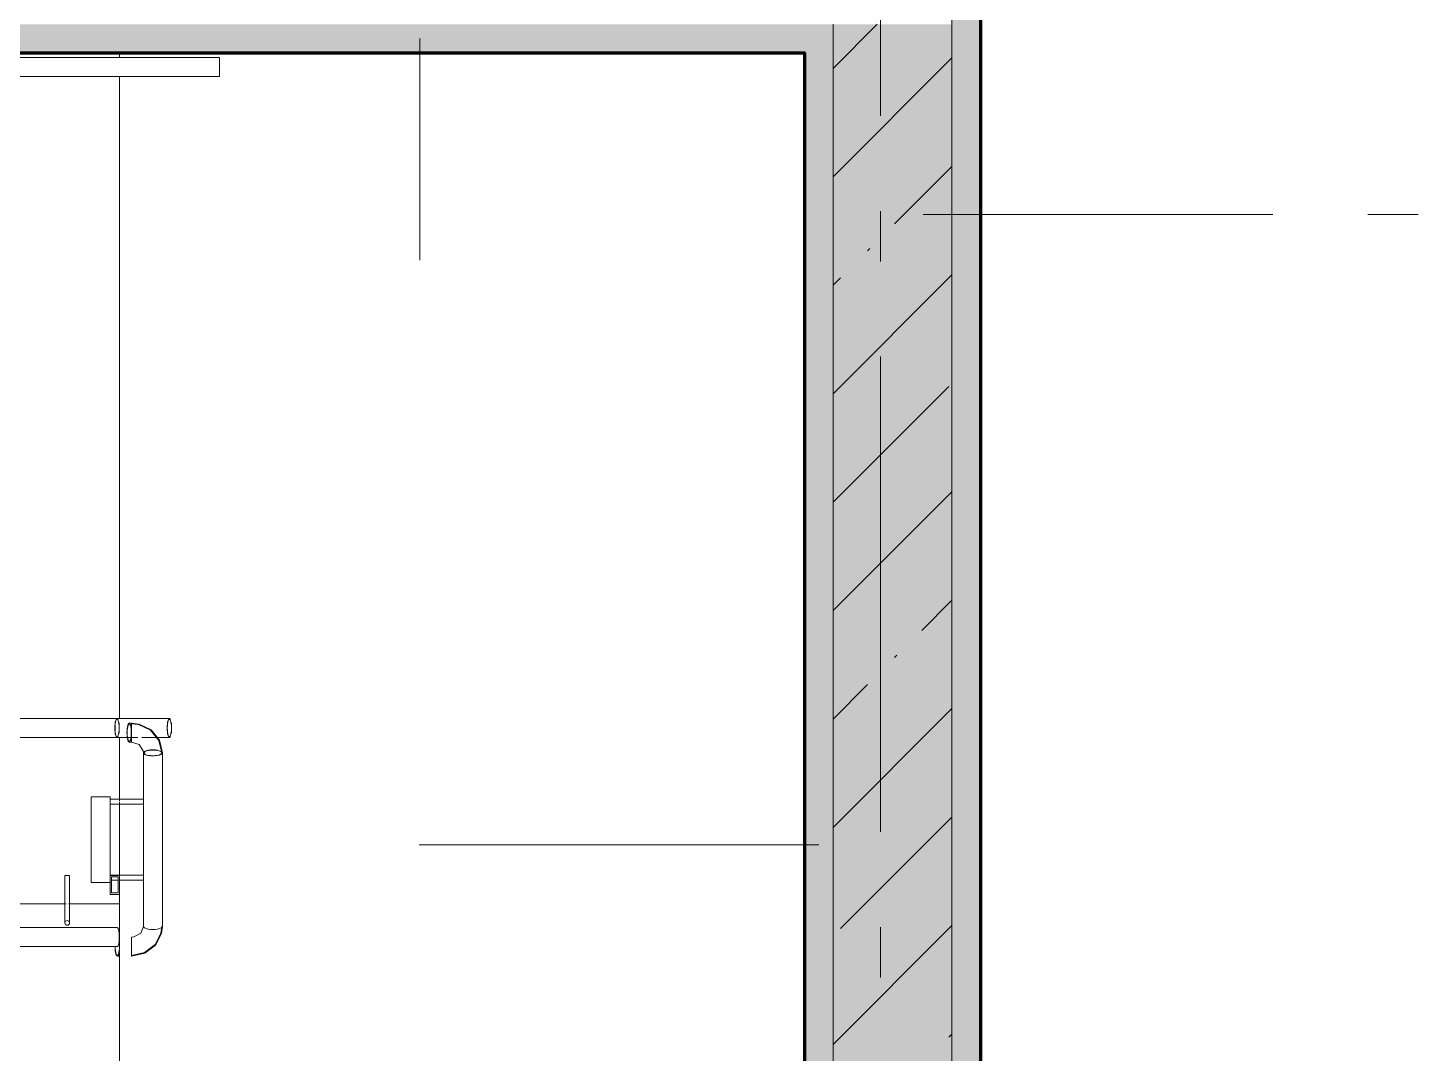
# Model space of a CAD drawing. Header units: millimetres. Extents: x -537608 to 253996, y -217170 to 186033.
# Drawn here: x -278604 to -275681, y -54815 to -52658 of the extents above; entities that cross this region are included whole.
import ezdxf

# ---------------------------------------------------------------- set-up
doc = ezdxf.new("R2010")
doc.units = ezdxf.units.MM
doc.layers.add('16) Лак 1.6м', color=160, linetype='Continuous', lineweight=90)
doc.layers.add('PDF _Геометрия', color=7, linetype='Continuous')
doc.layers.add('PDF _Сплошная заливка', color=7, linetype='Continuous', true_color=0xffffff)

msp = doc.modelspace()

# ---------------------------------------------------------------- hatches: boundary and pattern name
at = {"layer": 'PDF _Сплошная заливка', "true_color": 0x56bc34, "transparency": 33554559}
msp.add_hatch(color=85, dxfattribs=at).paths.add_polyline_path([(-276911.3516, -52710.6693), (-276911.3516, -52650.6707), (-282361.3534, -52650.6707), (-282361.3534, -52710.6693), (-276971.3524, -52710.6693)])

# ---------------------------------------------------------------- linework, layer by layer
at = {"layer": '16) Лак 1.6м'}
msp.add_line((-276601.352, -48300.6672), (-276601.352, -55740.6684), dxfattribs=at)
msp.add_lwpolyline([(-282561.3521, -48610.669), (-282421.3541, -48610.669), (-282421.3541, -52710.6693), (-276971.3524, -52710.6693), (-276971.3524, -55740.6684), (-277251.3527, -55740.6684), (-277251.3527, -55990.6695), (-284451.3533, -55990.6695), (-284451.3533, -48610.669), (-284211.3527, -48610.669)], dxfattribs=at)
at = {"layer": 'PDF _Геометрия', "lineweight": 9}
for p, q in [((-276661.3528, -55740.6684), (-276661.3528, -48300.6672)), ((-276911.3516, -52743.4373), (-276818.583, -52650.6707)), ((-276911.3516, -52650.6707), (-276911.3516, -52710.6693)), ((-276661.3528, -55740.6684), (-276661.3528, -52650.6707)), ((-277779.8535, -52680.67), (-277779.8535, -53146.8191)), ((-278201.3524, -52720.6676), (-282406.3523, -52720.6676)), ((-276971.3524, -52710.6693), (-282361.3534, -52710.6693)), ((-278201.3524, -52760.6694), (-278201.3524, -52720.6676)), ((-276971.3524, -55740.6684), (-276971.3524, -52710.6693)), ((-276911.3516, -52710.6693), (-276911.3516, -55800.6713)), ((-276911.3516, -55800.6713), (-276911.3516, -52710.6693)), ((-276911.3516, -52971.5384), (-276661.3528, -52721.5374)), ((-282406.3523, -52760.6694), (-278201.3524, -52760.6694)), ((-276781.8601, -53070.1437), (-276661.3528, -52949.6343)), ((-276838.8853, -53127.1712), (-276834.1446, -53122.4261)), ((-276911.3516, -53427.7366), (-276661.3528, -53177.7355)), ((-276911.3516, -53199.6353), (-276895.9106, -53184.1943)), ((-276911.3516, -53655.8335), (-276667.8116, -53412.2913)), ((-276911.3516, -53883.9304), (-276661.3528, -53633.9336)), ((-276724.8369, -53925.5126), (-276661.3528, -53862.0306)), ((-276781.8601, -53982.54), (-276777.1193, -53977.7992)), ((-276911.3516, -54112.0316), (-276838.8853, -54039.5632)), ((-276911.3516, -54340.1285), (-276661.3528, -54090.1275)), ((-278416.6307, -54110.671), (-282306.0742, -54110.671)), ((-278421.3521, -54130.6676), (-278421.2337, -54126.2196)), ((-278421.2337, -54135.1199), (-278421.3521, -54130.6676)), ((-278421.2337, -54126.2196), (-278420.8849, -54121.9912)), ((-278420.8849, -54139.3483), (-278421.2337, -54135.1199)), ((-278420.872, -54126.2411), (-278420.999, -54130.6676)), ((-278420.999, -54130.6676), (-278420.872, -54135.0984)), ((-278420.8849, -54121.9912), (-278420.323, -54118.1977)), ((-278420.4974, -54122.073), (-278420.872, -54126.2411)), ((-278420.872, -54135.0984), (-278420.4974, -54139.2665)), ((-278419.8989, -54118.4001), (-278420.4974, -54122.073)), ((-278420.323, -54118.1977), (-278419.5738, -54115.0328)), ((-278419.1108, -54115.4462), (-278419.8989, -54118.4001)), ((-278419.5738, -54115.0328), (-278418.6803, -54112.6517)), ((-278418.6803, -54112.6517), (-278417.6813, -54111.1704)), ((-278417.1581, -54112.3029), (-278418.1786, -54113.3708)), ((-278417.6813, -54111.1704), (-278416.6307, -54110.671)), ((-278416.6307, -54112.1694), (-278417.1581, -54112.3029)), ((-278306.6297, -54110.671), (-278416.6307, -54110.671)), ((-278416.6307, -54110.671), (-278415.5801, -54111.1704)), ((-278416.1054, -54112.3029), (-278416.6307, -54112.1694)), ((-278415.0827, -54113.3708), (-278416.1054, -54112.3029)), ((-278415.5801, -54111.1704), (-278414.5832, -54112.6517)), ((-278414.1505, -54115.4462), (-278415.0827, -54113.3708)), ((-278413.3624, -54118.4001), (-278414.1505, -54115.4462)), ((-278412.764, -54122.073), (-278413.3624, -54118.4001)), ((-278412.9405, -54118.1977), (-278412.3764, -54121.9912)), ((-278412.3915, -54126.2411), (-278412.764, -54122.073)), ((-278412.764, -54139.2665), (-278412.3915, -54135.0984)), ((-278412.2644, -54130.6676), (-278412.3915, -54126.2411)), ((-278412.3915, -54135.0984), (-278412.2644, -54130.6676)), ((-278412.3764, -54121.9912), (-278412.0276, -54126.2196)), ((-278412.0276, -54135.1199), (-278412.3764, -54139.3483)), ((-278412.0276, -54126.2196), (-278411.9092, -54130.6676)), ((-278411.9092, -54130.6676), (-278412.0276, -54135.1199)), ((-278395.7944, -54140.6099), (-278395.6759, -54136.1576)), ((-278395.6759, -54136.1576), (-278395.3272, -54131.9335)), ((-278395.3143, -54136.1835), (-278395.4413, -54140.6099)), ((-278395.3272, -54131.9335), (-278394.7653, -54128.14)), ((-278394.9396, -54132.011), (-278395.3143, -54136.1835)), ((-278394.3433, -54128.3424), (-278394.9396, -54132.011)), ((-278394.7653, -54128.14), (-278394.0182, -54124.9752)), ((-278393.5553, -54125.3842), (-278394.3433, -54128.3424)), ((-278394.0182, -54124.9752), (-278393.1226, -54122.5897)), ((-278392.6231, -54123.3131), (-278393.5553, -54125.3842)), ((-278393.1226, -54122.5897), (-278392.1235, -54121.1128)), ((-278391.6004, -54122.2452), (-278392.6231, -54123.3131)), ((-278392.1235, -54121.1128), (-278391.0729, -54120.609)), ((-278391.0729, -54122.1117), (-278391.6004, -54122.2452)), ((-278386.3515, -54120.609), (-278391.0729, -54120.609)), ((-278391.0729, -54120.609), (-278390.0223, -54121.1128)), ((-278390.5476, -54122.2452), (-278391.0729, -54122.1117)), ((-278389.525, -54123.3131), (-278390.5476, -54122.2452)), ((-278390.0223, -54121.1128), (-278389.0255, -54122.5897)), ((-278388.5928, -54125.3842), (-278389.525, -54123.3131)), ((-278389.0255, -54122.5897), (-278388.1298, -54124.9752)), ((-278387.8047, -54128.3424), (-278388.5928, -54125.3842)), ((-278388.1298, -54124.9752), (-278387.3828, -54128.14)), ((-278387.2062, -54132.011), (-278387.8047, -54128.3424)), ((-278387.3828, -54128.14), (-278386.8187, -54131.9335)), ((-278386.8338, -54136.1835), (-278387.2062, -54132.011)), ((-278386.7067, -54140.6099), (-278386.8338, -54136.1835)), ((-278386.8187, -54131.9335), (-278386.4699, -54136.1576)), ((-278386.4699, -54136.1576), (-278386.3515, -54140.6099)), ((-278370.5014, -54122.4993), (-278386.3515, -54120.609)), ((-278386.3515, -54121.2936), (-278386.3515, -54120.609)), ((-278386.3515, -54120.609), (-278386.3515, -54121.2936)), ((-278386.3515, -54120.652), (-278386.3515, -54120.6133)), ((-278386.3515, -54120.6133), (-278386.3515, -54120.9922)), ((-278386.3515, -54121.6769), (-278386.3515, -54120.652)), ((-278386.3515, -54120.9922), (-278386.3515, -54122.6629)), ((-278386.3515, -54123.2916), (-278386.3515, -54121.2936)), ((-278386.3515, -54121.2936), (-278386.3515, -54123.2916)), ((-278386.3515, -54123.5887), (-278386.3515, -54121.6769)), ((-278371.8428, -54123.7264), (-278386.3515, -54122.1117)), ((-278386.3515, -54122.4605), (-278386.3515, -54122.1117)), ((-278386.3515, -54122.1117), (-278386.3515, -54122.1505)), ((-278386.3515, -54122.7404), (-278386.3515, -54122.1117)), ((-278386.3515, -54122.1117), (-278386.3515, -54122.7404)), ((-278386.3515, -54122.1505), (-278386.3515, -54123.0978)), ((-278386.3515, -54124.0107), (-278386.3515, -54122.4605)), ((-278386.3515, -54122.6629), (-278386.3515, -54125.5608)), ((-278386.3515, -54124.5876), (-278386.3515, -54122.7404)), ((-278386.3515, -54122.7404), (-278386.3515, -54124.5876)), ((-278386.3515, -54123.0978), (-278386.3515, -54125.2379)), ((-278386.3515, -54126.4693), (-278386.3515, -54123.2916)), ((-278386.3515, -54123.2916), (-278386.3515, -54126.4693)), ((-278386.3515, -54126.3488), (-278386.3515, -54123.5887)), ((-278386.3515, -54126.689), (-278386.3515, -54124.0107)), ((-278386.3515, -54127.5286), (-278386.3515, -54124.5876)), ((-278386.3515, -54124.5876), (-278386.3515, -54127.5286)), ((-278386.3515, -54125.2379), (-278386.3515, -54128.4242)), ((-278386.3515, -54125.5608), (-278386.3515, -54129.4834)), ((-278386.3515, -54129.8279), (-278386.3515, -54126.3488)), ((-278386.3515, -54130.6116), (-278386.3515, -54126.4693)), ((-278386.3515, -54126.4693), (-278386.3515, -54130.6116)), ((-278386.3515, -54130.3188), (-278386.3515, -54126.689)), ((-278386.3515, -54131.3609), (-278386.3515, -54127.5286)), ((-278386.3515, -54127.5286), (-278386.3515, -54131.3609)), ((-278386.3515, -54128.4242), (-278386.3515, -54132.4416)), ((-278386.3515, -54129.4834), (-278386.3515, -54134.164)), ((-278386.3515, -54133.8453), (-278386.3515, -54129.8279)), ((-278386.3515, -54134.6462), (-278386.3515, -54130.3188)), ((-278386.3515, -54135.4342), (-278386.3515, -54130.6116)), ((-278386.3515, -54130.6116), (-278386.3515, -54135.4342)), ((-278386.3515, -54135.8218), (-278386.3515, -54131.3609)), ((-278386.3515, -54131.3609), (-278386.3515, -54135.8218)), ((-278386.3515, -54132.4416), (-278386.3515, -54137.0188)), ((-278386.3515, -54138.1986), (-278386.3515, -54133.8453)), ((-278386.3515, -54134.164), (-278386.3515, -54138.5431)), ((-278386.3515, -54139.3827), (-278386.3515, -54134.6462)), ((-278386.3515, -54140.6099), (-278386.3515, -54135.4342)), ((-278386.3515, -54135.4342), (-278386.3515, -54140.6099)), ((-278386.3515, -54140.6099), (-278386.3515, -54135.8218)), ((-278386.3515, -54135.8218), (-278386.3515, -54140.6099)), ((-278386.3515, -54137.0188), (-278386.3515, -54141.8371)), ((-278386.3515, -54142.6768), (-278386.3515, -54138.1986)), ((-278346.5369, -54135.6064), (-278371.8428, -54123.7264)), ((-278345.0665, -54134.8529), (-278370.5014, -54122.4993)), ((-278329.1001, -54156.7743), (-278346.5369, -54135.6064)), ((-278327.6017, -54156.4212), (-278345.0665, -54134.8529)), ((-278311.3512, -54130.6676), (-278311.2328, -54126.2196)), ((-278311.2328, -54135.1199), (-278311.3512, -54130.6676)), ((-278311.2328, -54126.2196), (-278310.884, -54121.9912)), ((-278310.884, -54139.3483), (-278311.2328, -54135.1199)), ((-278310.8711, -54126.2411), (-278310.9981, -54130.6676)), ((-278310.9981, -54130.6676), (-278310.8711, -54135.0984)), ((-278310.884, -54121.9912), (-278310.3221, -54118.1977)), ((-278310.4987, -54122.073), (-278310.8711, -54126.2411)), ((-278310.8711, -54135.0984), (-278310.4987, -54139.2665)), ((-278309.9001, -54118.4001), (-278310.4987, -54122.073)), ((-278310.3221, -54118.1977), (-278309.575, -54115.0328)), ((-278309.1121, -54115.4462), (-278309.9001, -54118.4001)), ((-278309.575, -54115.0328), (-278308.6794, -54112.6517)), ((-278308.6794, -54112.6517), (-278307.6804, -54111.1704)), ((-278307.1572, -54112.3029), (-278308.1799, -54113.3708)), ((-278307.6804, -54111.1704), (-278306.6297, -54110.671)), ((-278306.6297, -54112.1694), (-278307.1572, -54112.3029)), ((-278306.6297, -54110.671), (-278305.5791, -54111.1704)), ((-278306.1044, -54112.3029), (-278306.6297, -54112.1694)), ((-278305.0818, -54113.3708), (-278306.1044, -54112.3029)), ((-278305.5791, -54111.1704), (-278304.5823, -54112.6517)), ((-278304.1495, -54115.4462), (-278305.0818, -54113.3708)), ((-278303.3616, -54118.4001), (-278304.1495, -54115.4462)), ((-278302.7631, -54122.073), (-278303.3616, -54118.4001)), ((-278302.9396, -54118.1977), (-278302.3777, -54121.9912)), ((-278302.3906, -54126.2411), (-278302.7631, -54122.073)), ((-278302.7631, -54139.2665), (-278302.3906, -54135.0984)), ((-278302.2636, -54130.6676), (-278302.3906, -54126.2411)), ((-278302.3906, -54135.0984), (-278302.2636, -54130.6676)), ((-278302.3777, -54121.9912), (-278302.0268, -54126.2196)), ((-278302.0268, -54135.1199), (-278302.3777, -54139.3483)), ((-278302.0268, -54126.2196), (-278301.9083, -54130.6676)), ((-278301.9083, -54130.6676), (-278302.0268, -54135.1199)), ((-282306.0742, -54150.6685), (-278416.6307, -54150.6685)), ((-278420.323, -54143.1375), (-278420.8849, -54139.3483)), ((-278420.4974, -54139.2665), (-278419.8989, -54142.9394)), ((-278419.5738, -54146.3067), (-278420.323, -54143.1375)), ((-278419.8989, -54142.9394), (-278419.1108, -54145.8933)), ((-278418.6803, -54148.6878), (-278419.5738, -54146.3067)), ((-278417.6813, -54150.169), (-278418.6803, -54148.6878)), ((-278418.1786, -54147.9687), (-278417.1581, -54149.0366)), ((-278416.6307, -54150.6685), (-278417.6813, -54150.169)), ((-278417.1581, -54149.0366), (-278416.6307, -54149.1701)), ((-278416.6307, -54149.1701), (-278416.1054, -54149.0366)), ((-278415.5801, -54150.169), (-278416.6307, -54150.6685)), ((-278416.6307, -54150.6685), (-278373.0979, -54150.6685)), ((-278416.1054, -54149.0366), (-278415.0827, -54147.9687)), ((-278414.5832, -54148.6878), (-278415.5801, -54150.169)), ((-278415.0827, -54147.9687), (-278414.1505, -54145.8933)), ((-278414.1505, -54145.8933), (-278413.3624, -54142.9394)), ((-278413.3624, -54142.9394), (-278412.764, -54139.2665)), ((-278412.3764, -54139.3483), (-278412.9405, -54143.1375)), ((-278395.6759, -54145.0623), (-278395.7944, -54140.6099)), ((-278395.3272, -54149.2863), (-278395.6759, -54145.0623)), ((-278395.4413, -54140.6099), (-278395.3143, -54145.0364)), ((-278394.7653, -54153.0798), (-278395.3272, -54149.2863)), ((-278395.3143, -54145.0364), (-278394.9396, -54149.2088)), ((-278394.9396, -54149.2088), (-278394.3433, -54152.8774)), ((-278394.0182, -54156.2447), (-278394.7653, -54153.0798)), ((-278394.3433, -54152.8774), (-278393.5553, -54155.8356)), ((-278393.1226, -54158.6301), (-278394.0182, -54156.2447)), ((-278393.5553, -54155.8356), (-278392.6231, -54157.9067)), ((-278392.1235, -54160.1071), (-278393.1226, -54158.6301)), ((-278392.6231, -54157.9067), (-278391.6004, -54158.9746)), ((-278391.0729, -54160.6108), (-278392.1235, -54160.1071)), ((-278391.6004, -54158.9746), (-278391.0729, -54159.1081)), ((-278391.0729, -54159.1081), (-278390.5476, -54158.9746)), ((-278390.0223, -54160.1071), (-278391.0729, -54160.6108)), ((-278391.0729, -54160.6108), (-278386.3515, -54160.6108)), ((-278390.5476, -54158.9746), (-278389.525, -54157.9067)), ((-278389.0255, -54158.6301), (-278390.0223, -54160.1071)), ((-278389.525, -54157.9067), (-278388.5928, -54155.8356)), ((-278388.1298, -54156.2447), (-278389.0255, -54158.6301)), ((-278388.5928, -54155.8356), (-278387.8047, -54152.8774)), ((-278387.3828, -54153.0798), (-278388.1298, -54156.2447)), ((-278387.8047, -54152.8774), (-278387.2062, -54149.2088)), ((-278386.8187, -54149.2863), (-278387.3828, -54153.0798)), ((-278387.2062, -54149.2088), (-278386.8338, -54145.0364)), ((-278386.8338, -54145.0364), (-278386.7067, -54140.6099)), ((-278386.4699, -54145.0623), (-278386.8187, -54149.2863)), ((-278386.3515, -54140.6099), (-278386.4699, -54145.0623)), ((-278386.3515, -54138.5431), (-278386.3515, -54143.0212)), ((-278386.3515, -54144.2054), (-278386.3515, -54139.3827)), ((-278386.3515, -54140.6099), (-278386.3515, -54145.7856)), ((-278386.3515, -54145.7856), (-278386.3515, -54140.6099)), ((-278386.3515, -54140.6099), (-278386.3515, -54145.3981)), ((-278386.3515, -54145.3981), (-278386.3515, -54140.6099)), ((-278386.3515, -54141.8371), (-278386.3515, -54146.5736)), ((-278386.3515, -54147.0559), (-278386.3515, -54142.6768)), ((-278386.3515, -54143.0212), (-278386.3515, -54147.3745)), ((-278386.3515, -54148.7782), (-278386.3515, -54144.2054)), ((-278386.3515, -54145.3981), (-278386.3515, -54149.859)), ((-278386.3515, -54149.859), (-278386.3515, -54145.3981)), ((-278386.3515, -54145.7856), (-278386.3515, -54150.6083)), ((-278386.3515, -54150.6083), (-278386.3515, -54145.7856)), ((-278386.3515, -54146.5736), (-278386.3515, -54150.901)), ((-278386.3515, -54151.7364), (-278386.3515, -54147.0559)), ((-278386.3515, -54147.3745), (-278386.3515, -54151.3919)), ((-278386.3515, -54152.7957), (-278386.3515, -54148.7782)), ((-278386.3515, -54149.859), (-278386.3515, -54153.6913)), ((-278386.3515, -54153.6913), (-278386.3515, -54149.859)), ((-278386.3515, -54150.6083), (-278386.3515, -54154.7506)), ((-278386.3515, -54154.7506), (-278386.3515, -54150.6083)), ((-278386.3515, -54150.901), (-278386.3515, -54154.5309)), ((-278386.3515, -54151.3919), (-278386.3515, -54154.8711)), ((-278386.3515, -54155.6591), (-278386.3515, -54151.7364)), ((-278386.3515, -54155.982), (-278386.3515, -54152.7957)), ((-278386.3515, -54153.6913), (-278386.3515, -54156.6322)), ((-278386.3515, -54156.6322), (-278386.3515, -54153.6913)), ((-278386.3515, -54154.5309), (-278386.3515, -54157.2092)), ((-278386.3515, -54154.7506), (-278386.3515, -54157.9326)), ((-278386.3515, -54157.9326), (-278386.3515, -54154.7506)), ((-278386.3515, -54154.8711), (-278386.3515, -54157.6312)), ((-278386.3515, -54158.557), (-278386.3515, -54155.6591)), ((-278386.3515, -54158.122), (-278386.3515, -54155.982)), ((-278386.3515, -54156.6322), (-278386.3515, -54158.4794)), ((-278386.3515, -54158.4794), (-278386.3515, -54156.6322)), ((-278386.3515, -54157.2092), (-278386.3515, -54158.7593)), ((-278386.3515, -54157.6312), (-278386.3515, -54159.543)), ((-278386.3515, -54157.9326), (-278386.3515, -54159.9305)), ((-278386.3515, -54159.9305), (-278386.3515, -54157.9326)), ((-278386.3515, -54159.0694), (-278386.3515, -54158.122)), ((-278386.3515, -54158.4794), (-278386.3515, -54159.1081)), ((-278386.3515, -54159.1081), (-278386.3515, -54158.4794)), ((-278386.3515, -54160.2276), (-278386.3515, -54158.557)), ((-278386.3515, -54158.7593), (-278386.3515, -54159.1081)), ((-278386.3515, -54159.1081), (-278386.3515, -54159.0694)), ((-278386.3515, -54159.543), (-278386.3515, -54160.5678)), ((-278386.3515, -54159.9305), (-278386.3515, -54160.6108)), ((-278386.3515, -54160.6108), (-278386.3515, -54159.9305)), ((-278386.3515, -54160.6108), (-278386.3515, -54160.2276)), ((-278386.3515, -54160.5678), (-278386.3515, -54160.6108)), ((-278386.3515, -54160.6108), (-278370.452, -54165.7866)), ((-278370.452, -54165.7866), (-278361.8789, -54178.6052)), ((-278364.3268, -54150.6685), (-278306.6297, -54150.6685)), ((-278322.8522, -54183.2083), (-278329.1001, -54156.7743)), ((-278321.3517, -54183.2083), (-278327.6017, -54156.4212)), ((-278310.3221, -54143.1375), (-278310.884, -54139.3483)), ((-278310.4987, -54139.2665), (-278309.9001, -54142.9394)), ((-278309.575, -54146.3067), (-278310.3221, -54143.1375)), ((-278309.9001, -54142.9394), (-278309.1121, -54145.8933)), ((-278308.6794, -54148.6878), (-278309.575, -54146.3067)), ((-278307.6804, -54150.169), (-278308.6794, -54148.6878)), ((-278308.1799, -54147.9687), (-278307.1572, -54149.0366)), ((-278306.6297, -54150.6685), (-278307.6804, -54150.169)), ((-278307.1572, -54149.0366), (-278306.6297, -54149.1701)), ((-278306.6297, -54149.1701), (-278306.1044, -54149.0366)), ((-278305.5791, -54150.169), (-278306.6297, -54150.6685)), ((-278306.1044, -54149.0366), (-278305.0818, -54147.9687)), ((-278304.5823, -54148.6878), (-278305.5791, -54150.169)), ((-278305.0818, -54147.9687), (-278304.1495, -54145.8933)), ((-278304.1495, -54145.8933), (-278303.3616, -54142.9394)), ((-278303.3616, -54142.9394), (-278302.7631, -54139.2665)), ((-278302.3777, -54139.3483), (-278302.9396, -54143.1375)), ((-278361.8789, -54178.6052), (-278361.3514, -54183.2083)), ((-278361.3514, -54183.2083), (-278360.6711, -54181.5419)), ((-278361.3514, -54183.2083), (-278361.3514, -54548.0996)), ((-278360.6711, -54184.879), (-278361.3514, -54183.2083)), ((-278360.6711, -54181.5419), (-278358.6731, -54179.9875)), ((-278358.6731, -54186.4334), (-278360.6711, -54184.879)), ((-278359.2221, -54181.6667), (-278359.853, -54183.2083)), ((-278359.853, -54183.2083), (-278359.2221, -54181.6667)), ((-278359.853, -54183.2083), (-278359.2221, -54184.7541)), ((-278359.2221, -54184.7541), (-278359.853, -54183.2083)), ((-278357.3727, -54180.2286), (-278359.2221, -54181.6667)), ((-278359.2221, -54181.6667), (-278357.3727, -54180.2286)), ((-278359.2221, -54184.7541), (-278357.3727, -54186.1923)), ((-278357.3727, -54186.1923), (-278359.2221, -54184.7541)), ((-278355.4932, -54187.7682), (-278358.6731, -54186.4334)), ((-278354.434, -54178.9928), (-278357.3727, -54180.2286)), ((-278357.3727, -54180.2286), (-278354.434, -54178.9928)), ((-278351.3531, -54188.7931), (-278355.4932, -54187.7682)), ((-278350.6017, -54178.0455), (-278354.434, -54178.9928)), ((-278354.434, -54178.9928), (-278350.6017, -54178.0455)), ((-278351.3531, -54177.6278), (-278346.5283, -54176.9819)), ((-278346.5283, -54189.4346), (-278351.3531, -54188.7931)), ((-278346.1408, -54177.4513), (-278350.6017, -54178.0455)), ((-278350.6017, -54178.0455), (-278346.1408, -54177.4513)), ((-278346.1408, -54188.9696), (-278350.6017, -54188.3711)), ((-278350.6017, -54188.3711), (-278346.1408, -54188.9696)), ((-278346.5283, -54176.9819), (-278341.3526, -54176.7623)), ((-278341.3526, -54189.6543), (-278346.5283, -54189.4346)), ((-278341.3526, -54177.2489), (-278346.1408, -54177.4513)), ((-278346.1408, -54177.4513), (-278341.3526, -54177.2489)), ((-278341.3526, -54189.172), (-278346.1408, -54188.9696)), ((-278346.1408, -54188.9696), (-278341.3526, -54189.172)), ((-278341.3526, -54176.7623), (-278336.1747, -54176.9819)), ((-278336.1747, -54176.9819), (-278341.3526, -54176.7623)), ((-278336.5644, -54177.4513), (-278341.3526, -54177.2489)), ((-278341.3526, -54177.2489), (-278336.5644, -54177.4513)), ((-278336.5644, -54188.9696), (-278341.3526, -54189.172)), ((-278341.3526, -54189.172), (-278336.5644, -54188.9696)), ((-278332.1014, -54178.0455), (-278336.5644, -54177.4513)), ((-278336.5644, -54177.4513), (-278332.1014, -54178.0455)), ((-278332.1014, -54188.3711), (-278336.5644, -54188.9696)), ((-278336.5644, -54188.9696), (-278332.1014, -54188.3711)), ((-278336.1747, -54176.9819), (-278331.3522, -54177.6278)), ((-278331.3522, -54177.6278), (-278336.1747, -54176.9819)), ((-278328.2712, -54178.9928), (-278332.1014, -54178.0455)), ((-278332.1014, -54178.0455), (-278328.2712, -54178.9928)), ((-278328.2712, -54187.4237), (-278332.1014, -54188.3711)), ((-278332.1014, -54188.3711), (-278328.2712, -54187.4237)), ((-278325.3303, -54180.2286), (-278328.2712, -54178.9928)), ((-278328.2712, -54178.9928), (-278325.3303, -54180.2286)), ((-278325.3303, -54186.1923), (-278328.2712, -54187.4237)), ((-278328.2712, -54187.4237), (-278325.3303, -54186.1923)), ((-278323.4831, -54181.6667), (-278325.3303, -54180.2286)), ((-278325.3303, -54180.2286), (-278323.4831, -54181.6667)), ((-278323.4831, -54184.7541), (-278325.3303, -54186.1923)), ((-278325.3303, -54186.1923), (-278323.4831, -54184.7541)), ((-278324.0321, -54179.9875), (-278322.0342, -54181.5419)), ((-278322.8522, -54183.2083), (-278323.4831, -54181.6667)), ((-278323.4831, -54181.6667), (-278322.8522, -54183.2083)), ((-278322.8522, -54183.2083), (-278323.4831, -54184.7541)), ((-278323.4831, -54184.7541), (-278322.8522, -54183.2083)), ((-278322.0342, -54181.5419), (-278321.3517, -54183.2083)), ((-278321.3517, -54548.0996), (-278321.3517, -54183.2083)), ((-278471.3523, -54455.656), (-278471.3523, -54275.6562)), ((-278471.3523, -54275.6562), (-278431.3525, -54275.6562)), ((-278431.3525, -54275.6562), (-278431.3525, -54455.656)), ((-278366.3527, -54280.6553), (-278431.3525, -54280.6553)), ((-278360.6711, -54280.6553), (-278366.3527, -54280.6553)), ((-278431.3525, -54290.6536), (-278366.3527, -54290.6536)), ((-278366.3527, -54290.6536), (-278362.8176, -54290.6536)), ((-276895.9106, -54552.7844), (-276661.3528, -54318.2286)), ((-276941.3509, -54376.591), (-277781.3089, -54376.591)), ((-278526.3516, -54440.6715), (-278526.3516, -54515.6675)), ((-278526.1816, -54440.6715), (-278526.3516, -54440.6715)), ((-278526.3516, -54440.6715), (-278526.1816, -54440.6715)), ((-278525.6821, -54440.6715), (-278526.1816, -54440.6715)), ((-278526.1816, -54440.6715), (-278525.6821, -54440.6715)), ((-278524.8876, -54440.6715), (-278525.6821, -54440.6715)), ((-278525.6821, -54440.6715), (-278524.8876, -54440.6715)), ((-278524.8876, -54440.6715), (-278523.8521, -54440.6715)), ((-278523.8521, -54440.6715), (-278522.6465, -54440.6715)), ((-278522.6465, -54440.6715), (-278521.3525, -54440.6715)), ((-278521.3525, -54440.6715), (-278520.0586, -54440.6715)), ((-278520.0586, -54440.6715), (-278518.853, -54440.6715)), ((-278518.853, -54440.6715), (-278517.8174, -54440.6715)), ((-278517.8174, -54440.6715), (-278517.0229, -54440.6715)), ((-278517.0229, -54440.6715), (-278517.8174, -54440.6715)), ((-278517.0229, -54440.6715), (-278516.5235, -54440.6715)), ((-278516.5235, -54440.6715), (-278517.0229, -54440.6715)), ((-278516.5235, -54440.6715), (-278516.3512, -54440.6715)), ((-278516.3512, -54440.6715), (-278516.5235, -54440.6715)), ((-278516.3512, -54515.6675), (-278516.3512, -54440.6715)), ((-278431.3525, -54455.656), (-278471.3523, -54455.656)), ((-278366.3527, -54440.6543), (-278431.3525, -54440.6543)), ((-278431.3525, -54440.6715), (-278426.6311, -54440.6715)), ((-278428.3514, -54450.6526), (-278414.3528, -54450.6526)), ((-278412.1612, -54450.6526), (-278366.3527, -54450.6526)), ((-278360.0704, -54440.6543), (-278366.3527, -54440.6543)), ((-278366.3527, -54450.6526), (-278362.8176, -54450.6526)), ((-278426.6311, -54480.6691), (-278431.3525, -54480.6691)), ((-278526.3516, -54515.6675), (-278526.3516, -54519.2026)), ((-278516.3512, -54532.0515), (-278516.3512, -54515.6675)), ((-278526.3516, -54519.2026), (-278526.3516, -54534.5576)), ((-278526.3516, -54534.5576), (-278526.3516, -54540.6676)), ((-278516.3512, -54540.4178), (-278516.3512, -54532.0515)), ((-278516.3512, -54540.6676), (-278516.3512, -54540.4178)), ((-276911.3516, -54796.3267), (-276661.3528, -54546.3256)), ((-278416.6307, -54550.6702), (-282306.0742, -54550.6702)), ((-278415.5801, -54551.1697), (-278416.6307, -54550.6702)), ((-278414.5832, -54552.6509), (-278415.5801, -54551.1697)), ((-278413.6876, -54555.0321), (-278414.5832, -54552.6509)), ((-278412.9405, -54558.2013), (-278413.6876, -54555.0321)), ((-278412.3764, -54561.9905), (-278412.9405, -54558.2013)), ((-278412.0276, -54566.2189), (-278412.3764, -54561.9905)), ((-278412.3764, -54579.3476), (-278412.0276, -54575.1192)), ((-278411.9092, -54570.6712), (-278412.0276, -54566.2189)), ((-278412.0276, -54575.1192), (-278411.9092, -54570.6712)), ((-278411.3581, -54571.3816), (-278411.3581, -54570.7013)), ((-278411.3581, -54570.7013), (-278411.3581, -54571.2008)), ((-278411.3581, -54571.2008), (-278411.3581, -54572.6821)), ((-278411.3581, -54573.3796), (-278411.3581, -54571.3816)), ((-278411.3581, -54572.8284), (-278411.3581, -54572.1998)), ((-278411.3581, -54572.1998), (-278411.3581, -54572.8284)), ((-278411.3581, -54572.6821), (-278411.3581, -54575.0632)), ((-278411.3581, -54574.6757), (-278411.3581, -54572.8284)), ((-278411.3581, -54572.8284), (-278411.3581, -54574.6757)), ((-278411.3581, -54576.5574), (-278411.3581, -54573.3796)), ((-278411.3581, -54577.6166), (-278411.3581, -54574.6757)), ((-278411.3581, -54574.6757), (-278411.3581, -54577.6166)), ((-278411.3581, -54575.0632), (-278411.3581, -54578.228)), ((-278411.3581, -54580.6996), (-278411.3581, -54576.5574)), ((-278381.0918, -54570.189), (-278386.3515, -54570.7013)), ((-278386.3515, -54570.7444), (-278386.3515, -54570.7013)), ((-278386.3515, -54570.7013), (-278386.3515, -54571.0803)), ((-278386.3515, -54571.7649), (-278386.3515, -54570.7444)), ((-278386.3515, -54571.0803), (-278386.3515, -54572.7552)), ((-278386.3515, -54573.6767), (-278386.3515, -54571.7649)), ((-278386.3515, -54572.5529), (-278386.3515, -54572.1998)), ((-278386.3515, -54572.1998), (-278386.3515, -54572.2385)), ((-278386.3515, -54572.2385), (-278386.3515, -54573.1858)), ((-278386.3515, -54574.0987), (-278386.3515, -54572.5529)), ((-278386.3515, -54572.7552), (-278386.3515, -54575.6488)), ((-278386.3515, -54573.1858), (-278386.3515, -54575.3258)), ((-278386.3515, -54576.4411), (-278386.3515, -54573.6767)), ((-278386.3515, -54576.7812), (-278386.3515, -54574.0987)), ((-278386.3515, -54575.3258), (-278386.3515, -54578.5122)), ((-278386.3515, -54575.6488), (-278386.3515, -54579.5715)), ((-278386.3515, -54579.916), (-278386.3515, -54576.4411)), ((-278386.3515, -54580.4068), (-278386.3515, -54576.7812)), ((-278366.8501, -54562.2187), (-278381.0918, -54570.189)), ((-278361.3514, -54548.0996), (-278366.8501, -54562.2187)), ((-278361.3514, -54548.0996), (-278360.6711, -54549.7703)), ((-278360.6711, -54549.7703), (-278361.3514, -54548.0996)), ((-278360.6711, -54549.7703), (-278358.6731, -54551.3248)), ((-278358.6731, -54551.3248), (-278360.6711, -54549.7703)), ((-278358.6731, -54551.3248), (-278355.4932, -54552.6595)), ((-278355.4932, -54552.6595), (-278358.6731, -54551.3248)), ((-278355.4932, -54552.6595), (-278351.3531, -54553.6801)), ((-278351.3531, -54553.6801), (-278355.4932, -54552.6595)), ((-278351.3531, -54553.6801), (-278346.5283, -54554.326)), ((-278346.5283, -54554.326), (-278351.3531, -54553.6801)), ((-278346.5283, -54554.326), (-278341.3526, -54554.5456)), ((-278341.3526, -54554.5456), (-278346.5283, -54554.326)), ((-278341.3526, -54554.5456), (-278336.8981, -54554.3819)), ((-278336.8981, -54554.3819), (-278332.6719, -54553.9083)), ((-278336.8228, -54586.3447), (-278324.5251, -54562.0378)), ((-278336.08, -54587.7915), (-278323.3066, -54563.3383)), ((-278332.6719, -54553.9083), (-278328.8806, -54553.1375)), ((-278328.8806, -54553.1375), (-278325.7157, -54552.117)), ((-278325.7157, -54552.117), (-278323.3345, -54550.8985)), ((-278324.5251, -54562.0378), (-278322.8522, -54548.0996)), ((-278323.3345, -54550.8985), (-278321.8533, -54549.5335)), ((-278323.3066, -54563.3383), (-278321.3517, -54548.0996)), ((-278321.8533, -54549.5335), (-278321.3517, -54548.0996)), ((-282306.0742, -54590.6678), (-278416.6307, -54590.6678)), ((-278420.801, -54590.698), (-278420.6825, -54595.1503)), ((-278420.6825, -54595.1503), (-278420.3337, -54599.3787)), ((-278420.3208, -54595.1244), (-278420.4479, -54590.698)), ((-278420.3337, -54599.3787), (-278419.7718, -54603.1679)), ((-278419.9484, -54599.2969), (-278420.3208, -54595.1244)), ((-278419.3499, -54602.9655), (-278419.9484, -54599.2969)), ((-278419.7718, -54603.1679), (-278419.0248, -54606.3371)), ((-278418.5618, -54605.9236), (-278419.3499, -54602.9655)), ((-278417.6296, -54607.9991), (-278418.5618, -54605.9236)), ((-278416.6307, -54590.6678), (-278415.5801, -54590.1684)), ((-278415.5801, -54590.1684), (-278414.5832, -54588.6871)), ((-278414.5832, -54588.6871), (-278413.6876, -54586.3059)), ((-278413.5993, -54605.9236), (-278414.5315, -54607.9991)), ((-278413.6876, -54586.3059), (-278412.9405, -54583.1411)), ((-278412.8113, -54602.9655), (-278413.5993, -54605.9236)), ((-278413.1364, -54606.3371), (-278412.3893, -54603.1679)), ((-278412.9405, -54583.1411), (-278412.3764, -54579.3476)), ((-278412.2128, -54599.2969), (-278412.8113, -54602.9655)), ((-278411.8274, -54582.0216), (-278412.3893, -54578.228)), ((-278412.3893, -54603.1679), (-278411.8274, -54599.3787)), ((-278412.2128, -54582.1034), (-278411.8403, -54586.2715)), ((-278411.8403, -54595.1244), (-278412.2128, -54599.2969)), ((-278411.8403, -54586.2715), (-278411.7133, -54590.698)), ((-278411.7133, -54590.698), (-278411.8403, -54595.1244)), ((-278411.4765, -54586.25), (-278411.8274, -54582.0216)), ((-278411.8274, -54599.3787), (-278411.4765, -54595.1503)), ((-278411.3581, -54590.698), (-278411.4765, -54586.25)), ((-278411.4765, -54595.1503), (-278411.3581, -54590.698)), ((-278411.3581, -54581.4488), (-278411.3581, -54577.6166)), ((-278411.3581, -54577.6166), (-278411.3581, -54581.4488)), ((-278411.3581, -54578.228), (-278411.3581, -54582.0172)), ((-278411.3581, -54585.5223), (-278411.3581, -54580.6996)), ((-278411.3581, -54585.9098), (-278411.3581, -54581.4488)), ((-278411.3581, -54581.4488), (-278411.3581, -54585.9098)), ((-278411.3581, -54582.0172), (-278411.3581, -54586.2457)), ((-278411.3581, -54590.698), (-278411.3581, -54585.5223)), ((-278411.3581, -54590.698), (-278411.3581, -54585.9098)), ((-278411.3581, -54585.9098), (-278411.3581, -54590.698)), ((-278411.3581, -54586.2457), (-278411.3581, -54590.698)), ((-278411.3581, -54590.698), (-278411.3581, -54595.4861)), ((-278411.3581, -54595.4861), (-278411.3581, -54590.698)), ((-278411.3581, -54590.698), (-278411.3581, -54595.8737)), ((-278411.3581, -54595.1546), (-278411.3581, -54590.698)), ((-278411.3581, -54599.3787), (-278411.3581, -54595.1546)), ((-278411.3581, -54595.4861), (-278411.3581, -54599.9514)), ((-278411.3581, -54599.9514), (-278411.3581, -54595.4861)), ((-278411.3581, -54595.8737), (-278411.3581, -54600.7006)), ((-278411.3581, -54603.1679), (-278411.3581, -54599.3787)), ((-278411.3581, -54599.9514), (-278411.3581, -54603.7793)), ((-278411.3581, -54603.7793), (-278411.3581, -54599.9514)), ((-278411.3581, -54600.7006), (-278411.3581, -54604.8428)), ((-278411.3581, -54606.3371), (-278411.3581, -54603.1679)), ((-278411.3581, -54603.7793), (-278411.3581, -54606.7203)), ((-278411.3581, -54606.7203), (-278411.3581, -54603.7793)), ((-278411.3581, -54604.8428), (-278411.3581, -54608.0206)), ((-278386.3515, -54578.5122), (-278386.3515, -54582.5296)), ((-278386.3515, -54579.5715), (-278386.3515, -54584.252)), ((-278386.3515, -54583.9334), (-278386.3515, -54579.916)), ((-278386.3515, -54584.7386), (-278386.3515, -54580.4068)), ((-278386.3515, -54582.5296), (-278386.3515, -54587.1069)), ((-278386.3515, -54588.2909), (-278386.3515, -54583.9334)), ((-278386.3515, -54584.252), (-278386.3515, -54588.6311)), ((-278386.3515, -54589.4751), (-278386.3515, -54584.7386)), ((-278386.3515, -54587.1069), (-278386.3515, -54591.9252)), ((-278386.3515, -54592.7691), (-278386.3515, -54588.2909)), ((-278386.3515, -54588.6311), (-278386.3515, -54593.1093)), ((-278386.3515, -54594.2934), (-278386.3515, -54589.4751)), ((-278386.3515, -54591.9252), (-278386.3515, -54596.6617)), ((-278386.3515, -54597.1439), (-278386.3515, -54592.7691)), ((-278386.3515, -54593.1093), (-278386.3515, -54597.4668)), ((-278386.3515, -54598.8663), (-278386.3515, -54594.2934)), ((-278386.3515, -54596.6617), (-278386.3515, -54600.9891)), ((-278386.3515, -54601.8244), (-278386.3515, -54597.1439)), ((-278386.3515, -54597.4668), (-278386.3515, -54601.4843)), ((-278386.3515, -54602.8837), (-278386.3515, -54598.8663)), ((-278386.3515, -54600.9891), (-278386.3515, -54604.619)), ((-278386.3515, -54601.4843), (-278386.3515, -54604.9591)), ((-278386.3515, -54605.7471), (-278386.3515, -54601.8244)), ((-278386.3515, -54606.0744), (-278386.3515, -54602.8837)), ((-278386.3515, -54609.2005), (-278358.8152, -54603.1593)), ((-278386.3515, -54604.619), (-278386.3515, -54607.2973)), ((-278386.3515, -54610.6989), (-278358.4686, -54604.6491)), ((-278386.3515, -54604.9591), (-278386.3515, -54607.7192)), ((-278386.3515, -54608.645), (-278386.3515, -54605.7471)), ((-278386.3515, -54608.2101), (-278386.3515, -54606.0744)), ((-278358.8152, -54603.1593), (-278336.8228, -54586.3447)), ((-278358.4686, -54604.6491), (-278336.08, -54587.7915)), ((-278419.0248, -54606.3371), (-278418.1291, -54608.7182)), ((-278418.1291, -54608.7182), (-278417.1301, -54610.1994)), ((-278416.607, -54609.0627), (-278417.6296, -54607.9991)), ((-278417.1301, -54610.1994), (-278416.0795, -54610.6989)), ((-278416.0795, -54609.2005), (-278416.607, -54609.0627)), ((-278415.5542, -54609.0627), (-278416.0795, -54609.2005)), ((-278416.0795, -54610.6989), (-278415.0289, -54610.1994)), ((-278416.0795, -54610.6989), (-278411.3581, -54610.6989)), ((-278414.5315, -54607.9991), (-278415.5542, -54609.0627)), ((-278415.0289, -54610.1994), (-278414.032, -54608.7182)), ((-278414.032, -54608.7182), (-278413.1364, -54606.3371)), ((-278411.3581, -54608.7182), (-278411.3581, -54606.3371)), ((-278411.3581, -54606.7203), (-278411.3581, -54608.5675)), ((-278411.3581, -54608.5675), (-278411.3581, -54606.7203)), ((-278411.3581, -54608.0206), (-278411.3581, -54610.0186)), ((-278411.3581, -54608.5675), (-278411.3581, -54609.2005)), ((-278411.3581, -54609.2005), (-278411.3581, -54608.5675)), ((-278411.3581, -54610.1951), (-278411.3581, -54608.7182)), ((-278411.3581, -54610.0186), (-278411.3581, -54610.6989)), ((-278411.3581, -54610.6989), (-278411.3581, -54610.1951)), ((-278386.3515, -54607.2973), (-278386.3515, -54608.8474)), ((-278386.3515, -54607.7192), (-278386.3515, -54609.6311)), ((-278386.3515, -54609.1574), (-278386.3515, -54608.2101)), ((-278386.3515, -54610.32), (-278386.3515, -54608.645)), ((-278386.3515, -54608.8474), (-278386.3515, -54609.1962)), ((-278386.3515, -54609.1962), (-278386.3515, -54609.1574)), ((-278386.3515, -54609.6311), (-278386.3515, -54610.6559)), ((-278386.3515, -54610.6989), (-278386.3515, -54610.32)), ((-278386.3515, -54610.6559), (-278386.3515, -54610.6989)), ((-276667.8116, -54780.8857), (-276661.3528, -54774.4225))]:
    msp.add_line(p, q, dxfattribs=at)
at = {"layer": 'PDF _Геометрия', "color": 253, "lineweight": 9, "true_color": 0xaaaaaa}
for p, q in [((-276811.3512, -51843.5927), (-276811.3512, -52843.5926)), ((-278411.3516, -52720.6676), (-278411.3516, -52710.6693)), ((-278411.3516, -52710.6693), (-278411.3516, -52720.6676)), ((-278411.3516, -54111.1747), (-278411.3516, -52760.6694)), ((-278411.3516, -52760.6694), (-278411.3516, -54111.1747)), ((-276811.3512, -53043.5935), (-276811.3512, -53149.4241)), ((-275986.9247, -53050.6681), (-276722.1263, -53050.6681)), ((-275681.091, -53050.6681), (-275786.9239, -53050.6681)), ((-276811.3512, -53349.425), (-276811.3512, -54349.425)), ((-278411.3516, -54284.7588), (-278411.3516, -54150.1647)), ((-278411.3516, -54150.1647), (-278411.3516, -54284.7588)), ((-278411.3516, -54440.6715), (-278411.3516, -54286.5501)), ((-278411.3516, -54286.5501), (-278411.3516, -54440.6715)), ((-278411.3516, -54500.67), (-278411.3516, -54480.6691)), ((-278411.3516, -54480.6691), (-278411.3516, -54500.67)), ((-278523.8521, -54500.67), (-278711.3529, -54500.67)), ((-278411.3516, -54500.67), (-278518.853, -54500.67)), ((-278411.3516, -54500.67), (-278411.3516, -55940.6693)), ((-278411.3516, -55940.6693), (-278411.3516, -54500.67)), ((-276811.3512, -54549.4258), (-276811.3512, -54655.2608))]:
    msp.add_line(p, q, dxfattribs=at)
at = {"layer": 'PDF _Геометрия', "lineweight": 20}
for p, q in [((-278431.3525, -54440.6715), (-278411.3516, -54440.6715)), ((-278431.3525, -54480.6691), (-278431.3525, -54455.656)), ((-278414.3528, -54443.6684), (-278428.3514, -54443.6684)), ((-278428.3514, -54443.6684), (-278428.3514, -54477.6679)), ((-278414.3528, -54477.6679), (-278414.3528, -54443.6684)), ((-278411.3516, -54440.6715), (-278411.3516, -54480.6691)), ((-278411.3516, -54480.6691), (-278431.3525, -54480.6691)), ((-278428.3514, -54477.6679), (-278414.3528, -54477.6679))]:
    msp.add_line(p, q, dxfattribs=at)
at = {"layer": 'PDF _Геометрия', "lineweight": 9}
msp.add_circle((-278521.354, -54540.6683), 4.9999, dxfattribs=at)
msp.add_ellipse((-278341.353, -54183.2094), major_axis=(19.8635, 0.0006), ratio=0.322414018, start_param=1.57076552, end_param=6.806401451, dxfattribs=at)
at = {"layer": 'PDF _Сплошная заливка', "color": 11, "lineweight": 35, "true_color": 0xff7d7d, "transparency": 33554559}
msp.add_solid([(-276601.352, -55740.6684), (-276601.352, -48300.6672), (-276661.3528, -55740.6684), (-276661.3528, -48300.6672)], dxfattribs=at)
at = {"layer": 'PDF _Сплошная заливка', "lineweight": 35, "transparency": 33554559}
msp.add_solid([(-276661.3528, -55800.6713), (-276661.3528, -52650.6707), (-276911.3516, -55800.6713), (-276911.3516, -52650.6707)], dxfattribs=at)
at = {"layer": 'PDF _Сплошная заливка', "color": 85, "lineweight": 35, "true_color": 0x56bc34, "transparency": 33554559}
msp.add_solid([(-276911.3516, -55800.6713), (-276911.3516, -52710.6693), (-276971.3524, -55800.6713), (-276971.3524, -52710.6693)], dxfattribs=at)

doc.saveas('drawing.dxf')
